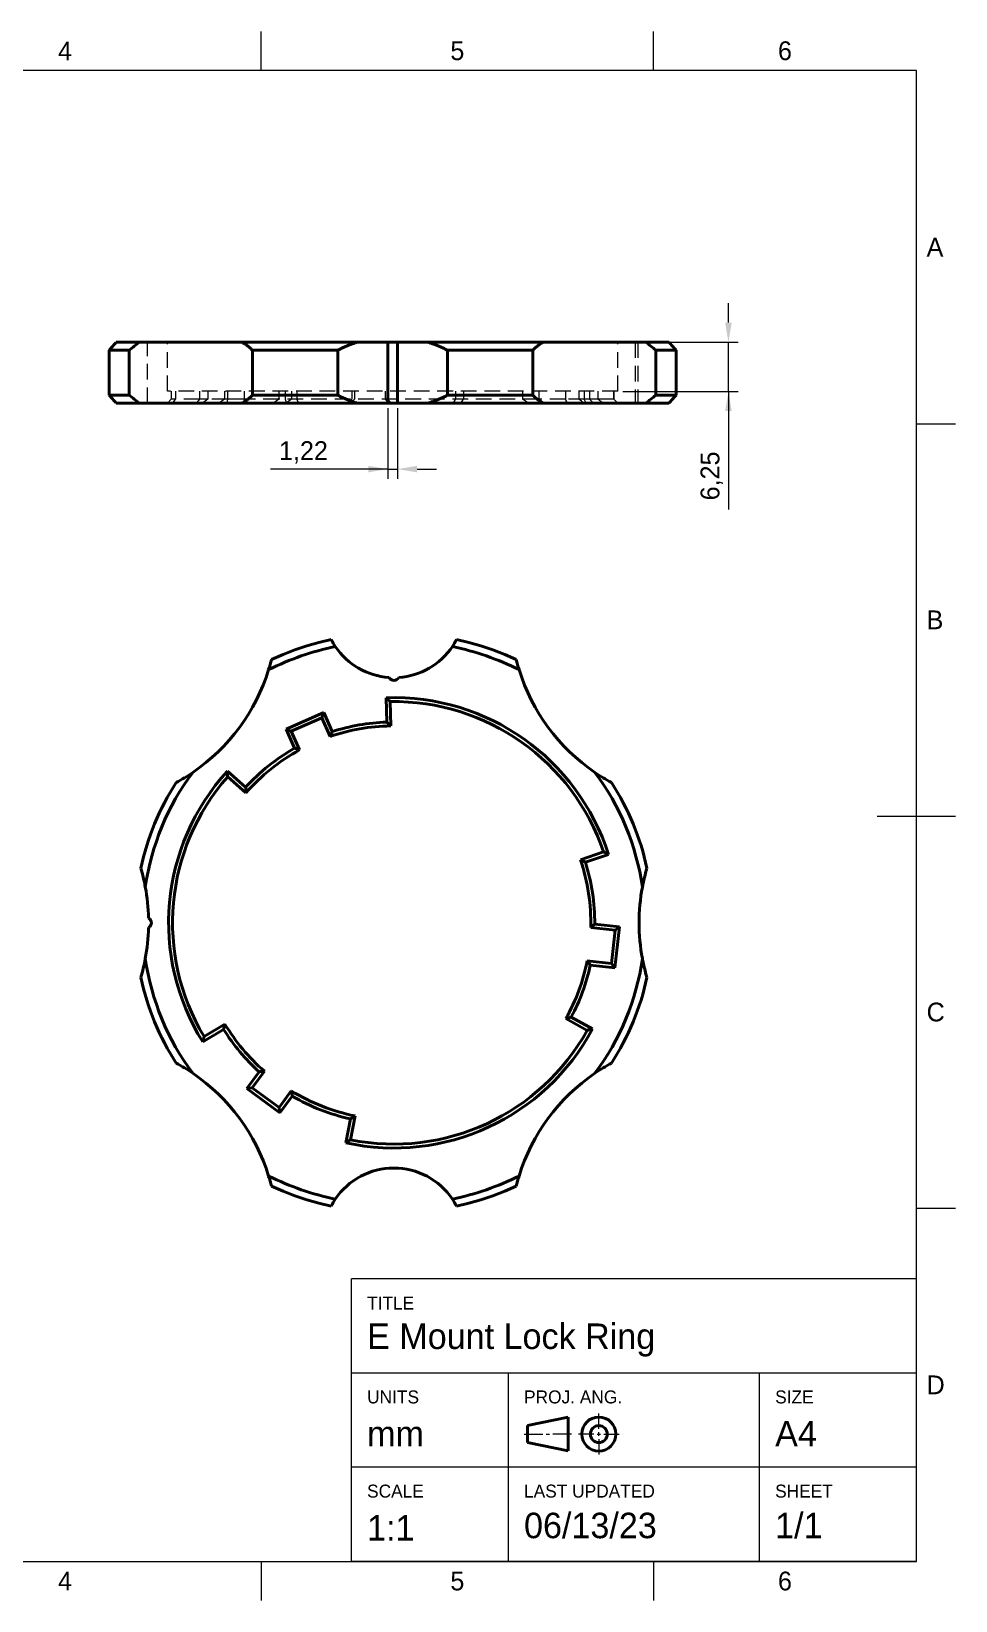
# Model space of a CAD drawing. Header units: millimetres. Extents: x 15 to 292, y 5 to 205.
# Drawn here: x 174.2 to 292, y 5 to 205 of the extents above; entities that cross this region are included whole.
import ezdxf

# ---------------------------------------------------------------- set-up
doc = ezdxf.new("R2010")
doc.units = ezdxf.units.MM
doc.linetypes.add('DraftedLine', pattern=[3, 2, -1])
for name, color, linetype in [('Annotations', 7, 'Continuous'), ('Border', 7, 'Continuous'), ('Geometries', 7, 'Continuous')]:
    doc.layers.add(name, color=color, linetype=linetype)
doc.styles.add('Shapr0', font='txt', dxfattribs={"height": 2.3925})
doc.styles.add('Shapr1', font='txt', dxfattribs={"height": 2.3925})
doc.styles.add('Shapr3', font='txt', dxfattribs={"height": 2.3925})
doc.dimstyles.new('ISO-25', dxfattribs={"dimtxt": 2.5, "dimasz": 2.5, "dimexe": 1.25, "dimexo": 0.625, "dimtad": 1, "dimtxsty": 'Standard', "dimcen": 2.5, "dimadec": 0, "dimazin": 0, "dimtfac": 1, "dimtmove": 0, "dimatfit": 3, "dimfxl": 1, "dimarcsym": 0})

# ---------------------------------------------------------------- blocks, each defined once
blk = doc.blocks.new('*D4')
at = {"layer": 'Annotations', "color": 0, "linetype": 'Continuous', "lineweight": 15}
for p, q in [((219.64, 157), (219.64, 147.96)), ((220.86, 157), (220.86, 147.96)), ((219.64, 149.21), (204.71, 149.21)), ((217.14, 149.21), (214.64, 149.21)), ((219.64, 149.21), (220.86, 149.21)), ((223.36, 149.21), (225.86, 149.21))]:
    blk.add_line(p, q, dxfattribs=at)
at = {"layer": 'Annotations', "color": 0}
for points in [[(217.14, 148.8), (217.14, 149.63), (219.64, 149.21)], [(223.36, 149.63), (223.36, 148.8), (220.86, 149.21)]]:
    blk.add_solid(points, dxfattribs=at)
at = {"layer": 'Defpoints', "color": 0}
for p in [(219.64, 157.62), (220.86, 157.62), (220.86, 149.21)]:
    blk.add_point(p, dxfattribs=at)
at = {"layer": 'Annotations', "color": 0, "lineweight": 15, "insert": (208.89, 151.34), "char_height": 2.393, "attachment_point": 5, "style": 'Shapr3'}
blk.add_mtext('\\A1;1,22', dxfattribs=at)
blk = doc.blocks.new('*D11')
at = {"layer": 'Annotations', "color": 0, "linetype": 'Continuous', "lineweight": 15}
for p, q in [((263.05, 167.88), (263.05, 170.38)), ((249.57, 165.38), (264.3, 165.38)), ((263.05, 159.12), (263.05, 165.38)), ((249.57, 159.12), (264.3, 159.12)), ((263.05, 159.12), (263.05, 144.05)), ((263.05, 156.62), (263.05, 154.12))]:
    blk.add_line(p, q, dxfattribs=at)
at = {"layer": 'Annotations', "color": 0}
for points in [[(262.63, 167.88), (263.46, 167.88), (263.05, 165.38)], [(263.46, 156.62), (262.63, 156.62), (263.05, 159.12)]]:
    blk.add_solid(points, dxfattribs=at)
at = {"layer": 'Defpoints', "color": 0}
for p in [(248.95, 165.38), (263.05, 165.38), (248.95, 159.12)]:
    blk.add_point(p, dxfattribs=at)
at = {"layer": 'Annotations', "color": 0, "lineweight": 15, "insert": (260.92, 148.34), "char_height": 2.393, "attachment_point": 5, "rotation": 90, "style": 'Shapr3'}
blk.add_mtext('\\A1;6,25', dxfattribs=at)
blk = doc.blocks.new('*U17')
at = {"layer": 'Border', "linetype": 'Continuous', "lineweight": 15}
for p, q in [((287, 46), (215, 46)), ((215, 10), (215, 46)), ((287, 10), (287, 46)), ((287, 34), (215, 34)), ((235, 10), (235, 34)), ((267, 10), (267, 34)), ((246.53, 26.88), (246.53, 28.83)), ((237, 26.23), (239.38, 26.23)), ((239.82, 26.23), (240.25, 26.23)), ((243.07, 26.23), (240.68, 26.23)), ((245.88, 26.23), (243.93, 26.23)), ((246.32, 26.23), (246.75, 26.23)), ((246.53, 26.02), (246.53, 26.45)), ((247.18, 26.23), (249.13, 26.23)), ((246.53, 25.58), (246.53, 23.63)), ((287, 22), (215, 22)), ((287, 10), (215, 10))]:
    blk.add_line(p, q, dxfattribs=at)
at = {"layer": 'Border', "linetype": 'Continuous', "lineweight": 40}
for p, q in [((237.43, 27.32), (242.63, 28.4)), ((242.63, 28.4), (242.63, 24.07)), ((237.43, 27.32), (237.43, 25.15)), ((237.43, 25.15), (242.63, 24.07))]:
    blk.add_line(p, q, dxfattribs=at)
for radius in [2.17, 1.08]:
    blk.add_circle((246.53, 26.23), radius, dxfattribs=at)

msp = doc.modelspace()

# ---------------------------------------------------------------- linework, layer by layer
at = {"layer": 'Border', "linetype": 'Continuous', "lineweight": 15}
for p, q in [((203.5, 200), (203.5, 205)), ((253.5, 200), (253.5, 205)), ((287, 200), (20, 200)), ((287, 10), (287, 200)), ((287, 155), (292, 155)), ((282, 105), (292, 105)), ((287, 55), (292, 55)), ((20, 10), (287, 10)), ((203.5, 10), (203.5, 5)), ((253.5, 10), (253.5, 5))]:
    msp.add_line(p, q, dxfattribs=at)
at = {"layer": 'Geometries', "linetype": 'Continuous', "lineweight": 40}
for p, q in [((186.699, 164.375), (184.125, 164.375)), ((184.125, 164.375), (184.125, 158.625)), ((185.032, 165.375), (185.032, 165.375)), ((185.032, 165.375), (187.98, 165.375)), ((186.699, 164.375), (186.699, 158.625)), ((187.98, 165.375), (201.078, 165.375)), ((201.078, 165.375), (215.691, 165.375)), ((202.377, 164.375), (202.377, 158.625)), ((213.273, 164.375), (202.377, 164.375)), ((213.273, 164.375), (213.273, 158.625)), ((215.691, 165.375), (219.64, 165.375)), ((219.64, 165.375), (219.64, 157.625)), ((219.64, 165.375), (220.861, 165.375)), ((220.861, 165.375), (220.861, 157.625)), ((220.861, 165.375), (224.81, 165.375)), ((224.81, 165.375), (239.423, 165.375)), ((238.124, 164.375), (227.228, 164.375)), ((227.228, 164.375), (227.228, 158.625)), ((238.124, 164.375), (238.124, 158.625)), ((239.423, 165.375), (252.52, 165.375)), ((252.52, 165.375), (255.468, 165.375)), ((253.802, 164.375), (253.802, 158.625)), ((256.375, 164.375), (253.802, 164.375)), ((256.375, 164.375), (256.375, 158.625)), ((184.125, 158.625), (186.699, 158.625)), ((202.377, 158.625), (213.273, 158.625)), ((227.228, 158.625), (238.124, 158.625)), ((253.802, 158.625), (256.375, 158.625)), ((185.032, 157.625), (185.032, 157.625)), ((187.98, 157.625), (185.032, 157.625)), ((187.98, 157.625), (201.078, 157.625)), ((215.691, 157.625), (201.078, 157.625)), ((215.691, 157.625), (219.64, 157.625)), ((219.64, 157.625), (220.861, 157.625)), ((220.861, 157.625), (224.81, 157.625)), ((239.423, 157.625), (224.81, 157.625)), ((239.423, 157.625), (252.52, 157.625)), ((255.468, 157.625), (252.52, 157.625)), ((219.498, 116.967), (219.448, 120.067)), ((206.682, 116.07), (211.487, 118.184)), ((211.487, 118.184), (211.231, 117.525)), ((211.487, 118.184), (212.558, 115.749)), ((219.956, 119.58), (220.006, 116.48)), ((207.753, 113.635), (206.682, 116.07)), ((206.682, 116.07), (207.341, 115.814)), ((211.231, 117.525), (207.341, 115.814)), ((212.284, 115.131), (211.231, 117.525)), ((207.341, 115.814), (208.394, 113.42)), ((199.192, 110.708), (201.52, 108.661)), ((201.562, 107.958), (199.234, 110.005)), ((244.189, 99.42), (247.126, 100.413)), ((247.756, 100.098), (244.819, 99.105)), ((248.6, 90.433), (245.503, 90.772)), ((246.01, 91.22), (249.151, 90.876)), ((248.137, 86.208), (248.6, 90.433)), ((249.151, 90.876), (248.58, 85.657)), ((248.6, 90.433), (249.151, 90.876)), ((245.041, 86.548), (248.137, 86.208)), ((248.58, 85.657), (245.439, 86.001)), ((248.137, 86.208), (248.58, 85.657)), ((196.219, 76.892), (198.879, 78.485)), ((245.057, 77.679), (242.348, 79.186)), ((243.023, 79.382), (245.733, 77.875)), ((198.711, 77.801), (196.051, 76.208)), ((201.663, 70.255), (203.236, 72.4)), ((203.908, 72.471), (202.362, 70.363)), ((202.362, 70.363), (201.663, 70.255)), ((205.896, 67.151), (201.663, 70.255)), ((202.362, 70.363), (205.789, 67.849)), ((205.789, 67.849), (207.335, 69.958)), ((207.469, 69.296), (205.896, 67.151)), ((205.789, 67.849), (205.896, 67.151)), ((214.285, 63.345), (214.894, 66.385)), ((215.481, 66.772), (214.873, 63.733))]:
    msp.add_line(p, q, dxfattribs=at)
at = {"layer": 'Geometries', "linetype": 'DraftedLine', "lineweight": 15}
for p, q in [((189, 157.625), (189, 165.375)), ((191.55, 159.125), (191.55, 165.375)), ((202.376, 164.375), (202.376, 158.625)), ((202.376, 164.375), (202.377, 164.375)), ((213.272, 164.375), (213.272, 158.625)), ((227.227, 164.375), (227.228, 164.375)), ((227.227, 164.375), (227.227, 158.625)), ((238.123, 164.375), (238.123, 158.625)), ((248.95, 159.125), (248.95, 165.375)), ((251.15, 165.375), (251.15, 157.625)), ((251.521, 165.375), (251.521, 157.625)), ((248.95, 159.125), (191.55, 159.125)), ((192.05, 158.125), (191.55, 157.625)), ((192.05, 159.125), (192.05, 158.125)), ((192.599, 158.125), (192.05, 158.125)), ((192.599, 159.125), (192.599, 158.125)), ((195.639, 158.125), (192.599, 158.125)), ((195.639, 159.125), (195.639, 158.125)), ((196.716, 158.125), (195.639, 158.125)), ((196.716, 158.125), (196.017, 157.625)), ((196.716, 159.125), (196.716, 158.125)), ((199.229, 158.125), (196.716, 158.125)), ((198.825, 159.125), (198.825, 158.125)), ((199.229, 158.125), (199.122, 157.625)), ((199.229, 159.125), (199.229, 158.125)), ((201.338, 158.125), (199.229, 158.125)), ((201.338, 159.125), (201.338, 158.125)), ((205.758, 158.125), (201.338, 158.125)), ((202.377, 158.625), (202.376, 158.625)), ((205.758, 159.125), (205.758, 158.125)), ((238.872, 158.125), (205.758, 158.125)), ((206.546, 159.125), (206.546, 158.125)), ((207.351, 159.125), (207.351, 158.125)), ((208.052, 159.125), (208.052, 158.125)), ((215.075, 158.125), (214.523, 157.625)), ((215.075, 159.125), (215.075, 158.125)), ((215.414, 159.125), (215.414, 158.125)), ((219.3, 159.125), (219.3, 158.125)), ((219.3, 158.125), (219.742, 157.625)), ((219.639, 159.125), (219.639, 158.125)), ((227.228, 158.625), (227.227, 158.625)), ((228.287, 159.125), (228.287, 158.125)), ((229.279, 159.125), (229.279, 158.125)), ((236.825, 159.125), (236.825, 158.125)), ((238.872, 159.125), (238.872, 158.125)), ((242.286, 158.125), (238.872, 158.125)), ((242.286, 159.125), (242.286, 158.125)), ((244.68, 158.125), (242.286, 158.125)), ((243.998, 159.125), (243.998, 158.125)), ((244.68, 159.125), (244.68, 158.125)), ((244.936, 157.625), (244.68, 158.125)), ((246.392, 158.125), (244.68, 158.125)), ((245.347, 159.125), (245.347, 158.125)), ((246.392, 159.125), (246.392, 158.125)), ((247.051, 157.625), (246.392, 158.125)), ((248.446, 158.125), (246.392, 158.125)), ((248.446, 159.125), (248.446, 158.125)), ((248.45, 158.125), (248.446, 158.125)), ((248.45, 158.125), (248.45, 159.125)), ((248.95, 157.625), (248.45, 158.125)), ((206.725, 157.667), (206.668, 157.625)), ((206.725, 157.667), (206.742, 157.625))]:
    msp.add_line(p, q, dxfattribs=at)
at = {"layer": 'Geometries', "linetype": 'DraftedLine', "lineweight": 15, "flags": 128}
for points in [[(201.077, 165.375), (201.128, 165.345), (201.179, 165.315), (201.229, 165.285), (201.279, 165.254), (201.329, 165.223), (201.378, 165.191), (201.427, 165.158), (201.484, 165.12), (201.54, 165.081), (201.595, 165.041), (201.65, 165.001), (201.705, 164.96), (201.759, 164.919), (201.813, 164.877), (201.866, 164.835), (201.919, 164.792), (201.971, 164.748), (202.023, 164.704), (202.074, 164.659), (202.126, 164.613), (202.177, 164.566), (202.227, 164.519), (202.278, 164.472), (202.327, 164.424), (202.376, 164.375)], [(213.272, 164.375), (213.369, 164.423), (213.465, 164.47), (213.563, 164.517), (213.66, 164.563), (213.758, 164.609), (213.856, 164.654), (213.955, 164.699), (214.054, 164.743), (214.153, 164.787), (214.253, 164.83), (214.353, 164.873), (214.453, 164.915), (214.553, 164.956), (214.654, 164.997), (214.755, 165.037), (214.857, 165.077), (214.959, 165.116), (215.061, 165.155), (215.15, 165.187), (215.24, 165.22), (215.329, 165.252), (215.419, 165.283), (215.509, 165.314), (215.6, 165.345), (215.69, 165.375)], [(224.809, 165.375), (224.898, 165.345), (224.987, 165.315), (225.076, 165.285), (225.164, 165.254), (225.252, 165.223), (225.34, 165.191), (225.428, 165.158), (225.53, 165.12), (225.632, 165.081), (225.734, 165.041), (225.835, 165.001), (225.936, 164.96), (226.036, 164.919), (226.136, 164.877), (226.236, 164.835), (226.336, 164.792), (226.435, 164.748), (226.534, 164.704), (226.632, 164.659), (226.732, 164.613), (226.832, 164.566), (226.931, 164.519), (227.03, 164.472), (227.129, 164.424), (227.227, 164.375)], [(238.123, 164.375), (238.171, 164.423), (238.22, 164.47), (238.269, 164.517), (238.319, 164.563), (238.369, 164.609), (238.42, 164.654), (238.471, 164.699), (238.523, 164.743), (238.575, 164.787), (238.628, 164.83), (238.681, 164.873), (238.735, 164.915), (238.789, 164.956), (238.843, 164.997), (238.898, 165.037), (238.954, 165.077), (239.01, 165.116), (239.067, 165.155), (239.116, 165.187), (239.166, 165.22), (239.217, 165.252), (239.268, 165.283), (239.319, 165.314), (239.37, 165.345), (239.422, 165.375)], [(192.211, 157.625), (192.308, 157.75), (192.404, 157.875), (192.502, 158), (192.599, 158.125)], [(195.639, 158.125), (195.541, 158), (195.444, 157.875), (195.348, 157.75), (195.252, 157.625)], [(198.825, 158.125), (198.659, 158), (198.493, 157.875), (198.327, 157.75), (198.162, 157.625)], [(202.376, 158.625), (202.328, 158.577), (202.279, 158.53), (202.23, 158.483), (202.18, 158.437), (202.13, 158.391), (202.079, 158.346), (202.028, 158.301), (201.976, 158.257), (201.924, 158.213), (201.871, 158.17), (201.818, 158.127), (201.765, 158.085), (201.711, 158.044), (201.656, 158.003), (201.601, 157.963), (201.545, 157.923), (201.489, 157.884), (201.433, 157.845), (201.383, 157.813), (201.333, 157.78), (201.282, 157.748), (201.232, 157.717), (201.18, 157.686), (201.129, 157.655), (201.077, 157.625)], [(201.338, 158.125), (201.32, 158), (201.301, 157.875), (201.284, 157.75), (201.267, 157.625)], [(205.758, 158.125), (205.587, 158), (205.416, 157.875), (205.245, 157.75), (205.074, 157.625)], [(206.546, 158.125), (206.594, 158), (206.643, 157.875), (206.692, 157.75), (206.725, 157.667)], [(207.351, 158.125), (207.18, 158), (207.009, 157.875), (206.839, 157.75), (206.725, 157.667)], [(208.052, 158.125), (208.101, 158), (208.15, 157.875), (208.199, 157.75), (208.249, 157.625)], [(215.69, 157.625), (215.601, 157.655), (215.512, 157.685), (215.424, 157.715), (215.335, 157.746), (215.247, 157.777), (215.159, 157.809), (215.071, 157.842), (214.969, 157.88), (214.867, 157.919), (214.765, 157.959), (214.664, 157.999), (214.563, 158.04), (214.463, 158.081), (214.363, 158.123), (214.263, 158.165), (214.163, 158.208), (214.064, 158.252), (213.965, 158.296), (213.867, 158.341), (213.767, 158.387), (213.667, 158.434), (213.568, 158.481), (213.469, 158.528), (213.37, 158.576), (213.272, 158.625)], [(215.414, 158.125), (215.278, 158), (215.141, 157.875), (215.004, 157.75), (214.867, 157.625)], [(220.086, 157.625), (219.974, 157.75), (219.862, 157.875), (219.75, 158), (219.639, 158.125)], [(227.227, 158.625), (227.13, 158.577), (227.034, 158.53), (226.936, 158.483), (226.839, 158.437), (226.741, 158.391), (226.643, 158.346), (226.544, 158.301), (226.445, 158.257), (226.346, 158.213), (226.246, 158.17), (226.146, 158.127), (226.046, 158.085), (225.946, 158.044), (225.845, 158.003), (225.744, 157.963), (225.642, 157.923), (225.54, 157.884), (225.438, 157.845), (225.349, 157.813), (225.259, 157.78), (225.17, 157.748), (225.08, 157.717), (224.99, 157.686), (224.899, 157.655), (224.809, 157.625)], [(227.971, 157.625), (228.051, 157.75), (228.13, 157.875), (228.208, 158), (228.287, 158.125)], [(228.964, 157.625), (229.043, 157.75), (229.122, 157.875), (229.201, 158), (229.279, 158.125)], [(237.527, 157.625), (237.352, 157.75), (237.176, 157.875), (237, 158), (236.825, 158.125)], [(239.422, 157.625), (239.371, 157.655), (239.32, 157.685), (239.27, 157.715), (239.22, 157.746), (239.17, 157.777), (239.121, 157.809), (239.072, 157.842), (239.016, 157.88), (238.96, 157.919), (238.904, 157.959), (238.849, 157.999), (238.794, 158.04), (238.74, 158.081), (238.686, 158.123), (238.633, 158.165), (238.58, 158.208), (238.528, 158.252), (238.477, 158.296), (238.425, 158.341), (238.374, 158.387), (238.322, 158.434), (238.272, 158.481), (238.222, 158.528), (238.172, 158.576), (238.123, 158.625)], [(239.574, 157.625), (239.399, 157.75), (239.223, 157.875), (239.048, 158), (238.872, 158.125)], [(242.502, 157.625), (242.448, 157.75), (242.395, 157.875), (242.341, 158), (242.286, 158.125)], [(244.616, 157.625), (244.462, 157.75), (244.307, 157.875), (244.153, 158), (243.998, 158.125)], [(245.834, 157.625), (245.713, 157.75), (245.591, 157.875), (245.469, 158), (245.347, 158.125)], [(248.446, 158.125), (248.569, 158), (248.691, 157.875), (248.813, 157.75), (248.934, 157.625)]]:
    msp.add_lwpolyline(points, dxfattribs=at)
at = {"layer": 'Geometries', "linetype": 'Continuous', "lineweight": 40, "flags": 128}
for points in [[(202.377, 164.375), (202.329, 164.423), (202.28, 164.47), (202.231, 164.517), (202.181, 164.563), (202.131, 164.609), (202.08, 164.654), (202.029, 164.699), (201.977, 164.743), (201.925, 164.787), (201.872, 164.83), (201.819, 164.873), (201.765, 164.915), (201.711, 164.956), (201.657, 164.997), (201.602, 165.037), (201.546, 165.077), (201.49, 165.116), (201.433, 165.155), (201.384, 165.187), (201.334, 165.22), (201.283, 165.252), (201.232, 165.283), (201.181, 165.314), (201.13, 165.345), (201.078, 165.375)], [(215.691, 165.375), (215.602, 165.345), (215.513, 165.315), (215.424, 165.285), (215.336, 165.254), (215.248, 165.223), (215.16, 165.191), (215.072, 165.158), (214.97, 165.12), (214.868, 165.081), (214.766, 165.041), (214.665, 165.001), (214.564, 164.96), (214.464, 164.919), (214.364, 164.877), (214.264, 164.835), (214.164, 164.792), (214.065, 164.748), (213.966, 164.704), (213.868, 164.659), (213.768, 164.613), (213.668, 164.566), (213.569, 164.519), (213.47, 164.472), (213.371, 164.424), (213.273, 164.375)], [(227.228, 164.375), (227.131, 164.423), (227.035, 164.47), (226.937, 164.517), (226.84, 164.563), (226.742, 164.609), (226.644, 164.654), (226.545, 164.699), (226.446, 164.743), (226.347, 164.787), (226.247, 164.83), (226.147, 164.873), (226.047, 164.915), (225.947, 164.956), (225.846, 164.997), (225.745, 165.037), (225.643, 165.077), (225.541, 165.116), (225.439, 165.155), (225.35, 165.187), (225.26, 165.22), (225.171, 165.252), (225.081, 165.283), (224.991, 165.314), (224.9, 165.345), (224.81, 165.375)], [(239.423, 165.375), (239.372, 165.345), (239.321, 165.315), (239.271, 165.285), (239.221, 165.254), (239.171, 165.223), (239.122, 165.191), (239.073, 165.158), (239.016, 165.12), (238.96, 165.081), (238.905, 165.041), (238.85, 165.001), (238.795, 164.96), (238.741, 164.919), (238.687, 164.877), (238.634, 164.835), (238.581, 164.792), (238.529, 164.748), (238.477, 164.704), (238.426, 164.659), (238.374, 164.613), (238.323, 164.566), (238.273, 164.519), (238.222, 164.472), (238.173, 164.424), (238.124, 164.375)], [(201.078, 157.625), (201.129, 157.655), (201.18, 157.685), (201.23, 157.715), (201.28, 157.746), (201.33, 157.777), (201.379, 157.809), (201.428, 157.842), (201.484, 157.88), (201.54, 157.919), (201.596, 157.959), (201.651, 157.999), (201.706, 158.04), (201.76, 158.081), (201.814, 158.123), (201.867, 158.165), (201.92, 158.208), (201.972, 158.252), (202.023, 158.296), (202.075, 158.341), (202.126, 158.387), (202.178, 158.434), (202.228, 158.481), (202.278, 158.528), (202.328, 158.576), (202.377, 158.625)], [(213.273, 158.625), (213.37, 158.577), (213.466, 158.53), (213.564, 158.483), (213.661, 158.437), (213.759, 158.391), (213.857, 158.346), (213.956, 158.301), (214.055, 158.257), (214.154, 158.213), (214.254, 158.17), (214.354, 158.127), (214.454, 158.085), (214.554, 158.044), (214.655, 158.003), (214.756, 157.963), (214.858, 157.923), (214.96, 157.884), (215.062, 157.845), (215.151, 157.813), (215.241, 157.78), (215.33, 157.748), (215.42, 157.717), (215.51, 157.686), (215.601, 157.655), (215.691, 157.625)], [(224.81, 157.625), (224.899, 157.655), (224.988, 157.685), (225.076, 157.715), (225.165, 157.746), (225.253, 157.777), (225.341, 157.809), (225.429, 157.842), (225.531, 157.88), (225.633, 157.919), (225.735, 157.959), (225.836, 157.999), (225.937, 158.04), (226.037, 158.081), (226.137, 158.123), (226.237, 158.165), (226.337, 158.208), (226.436, 158.252), (226.535, 158.296), (226.633, 158.341), (226.733, 158.387), (226.833, 158.434), (226.932, 158.481), (227.031, 158.528), (227.13, 158.576), (227.228, 158.625)], [(238.124, 158.625), (238.172, 158.577), (238.221, 158.53), (238.27, 158.483), (238.32, 158.437), (238.37, 158.391), (238.421, 158.346), (238.472, 158.301), (238.524, 158.257), (238.576, 158.213), (238.629, 158.17), (238.682, 158.127), (238.735, 158.085), (238.789, 158.044), (238.844, 158.003), (238.899, 157.963), (238.955, 157.923), (239.011, 157.884), (239.067, 157.845), (239.117, 157.813), (239.167, 157.78), (239.218, 157.748), (239.268, 157.717), (239.32, 157.686), (239.371, 157.655), (239.423, 157.625)], [(204.813, 124.935), (206.286, 125.581), (207.784, 126.162), (209.307, 126.678), (210.851, 127.127), (212.412, 127.509)], [(228.41, 127.508), (229.972, 127.127), (231.516, 126.678), (233.038, 126.162), (234.537, 125.581), (236.009, 124.935)], [(219.956, 119.58), (219.829, 119.702), (219.702, 119.824), (219.575, 119.946), (219.448, 120.067)], [(219.498, 116.967), (219.625, 116.846), (219.752, 116.725), (219.879, 116.603), (220.006, 116.48)], [(212.558, 115.749), (212.489, 115.595), (212.421, 115.441), (212.352, 115.286), (212.284, 115.131)], [(207.753, 113.635), (207.913, 113.582), (208.073, 113.528), (208.234, 113.474), (208.394, 113.42)], [(199.192, 110.708), (199.201, 110.532), (199.212, 110.357), (199.223, 110.181), (199.234, 110.005)], [(201.52, 108.661), (201.53, 108.485), (201.54, 108.31), (201.551, 108.134), (201.562, 107.958)], [(247.756, 100.098), (247.599, 100.177), (247.442, 100.256), (247.284, 100.334), (247.126, 100.413)], [(244.819, 99.105), (244.662, 99.184), (244.505, 99.263), (244.347, 99.342), (244.189, 99.42)], [(246.01, 91.22), (245.884, 91.108), (245.758, 90.996), (245.631, 90.884), (245.503, 90.772)], [(245.041, 86.548), (245.141, 86.411), (245.24, 86.274), (245.34, 86.138), (245.439, 86.001)], [(198.879, 78.485), (198.836, 78.314), (198.794, 78.143), (198.752, 77.972), (198.711, 77.801)], [(242.348, 79.186), (242.517, 79.234), (242.686, 79.283), (242.855, 79.332), (243.023, 79.382)], [(196.219, 76.892), (196.177, 76.721), (196.135, 76.55), (196.093, 76.379), (196.051, 76.208)], [(245.057, 77.679), (245.226, 77.728), (245.395, 77.777), (245.564, 77.826), (245.733, 77.875)], [(203.908, 72.471), (203.74, 72.453), (203.572, 72.435), (203.404, 72.417), (203.236, 72.4)], [(207.335, 69.958), (207.368, 69.792), (207.402, 69.627), (207.435, 69.461), (207.469, 69.296)], [(215.481, 66.772), (215.335, 66.675), (215.188, 66.578), (215.041, 66.481), (214.894, 66.385)], [(214.285, 63.345), (214.432, 63.441), (214.579, 63.538), (214.726, 63.635), (214.873, 63.733)], [(212.411, 55.259), (210.85, 55.64), (209.306, 56.089), (207.783, 56.605), (206.285, 57.186), (204.812, 57.832)], [(236.008, 57.832), (234.536, 57.186), (233.037, 56.605), (231.515, 56.089), (229.971, 55.64), (228.409, 55.258)]]:
    msp.add_lwpolyline(points, dxfattribs=at)
at = {"layer": 'Geometries', "linetype": 'Continuous', "lineweight": 40}
for centre, radius, start, end in [((111.236, 231.384), 99.01, 317.40691, 318.1881), ((226.037, 115.283), 62.909, 127.2249, 128.70543), ((214.462, 115.281), 62.911, 51.29436, 52.77484), ((329.277, 231.396), 99.028, 221.81249, 222.59355), ((111.236, 91.617), 99.01, 41.8119, 42.5931), ((226.037, 207.718), 62.909, 231.29457, 232.7751), ((214.463, 207.718), 62.911, 307.22516, 308.70565), ((329.277, 91.603), 99.028, 137.40645, 138.18751), ((220.411, 91.384), 36, 101.9619, 116.31178), ((220.411, 131.634), 9, 207.27873, 213.99218), ((220.411, 131.634), 9, 213.99218, 266.06174), ((220.411, 131.634), 9, 273.9365, 326.00606), ((220.411, 131.634), 9, 326.00605, 332.71951), ((220.411, 91.384), 36, 63.68645, 78.03633), ((180.813, 130.982), 24.75, 342.77676, 345.85857), ((260.009, 130.981), 24.75, 194.13966, 197.22147), ((180.813, 130.982), 24.75, 304.38404, 342.77676), ((220.411, 122.984), 0.7, 208.0109, 331.98733), ((260.009, 130.981), 24.75, 197.22147, 235.61419), ((220.411, 91.384), 28.7, 17.67577, 91.92223), ((220.411, 91.384), 28.2, 18.674, 90.924), ((220.411, 91.384), 25.1, 90.924, 108.89168), ((220.411, 91.384), 25.6, 92.04313, 107.86283), ((220.411, 91.384), 25.6, 119.63363, 137.55487), ((220.411, 91.384), 25.1, 118.60478, 138.674), ((220.411, 91.384), 32, 143.1902, 171.80803), ((220.411, 91.384), 28.7, 137.67577, 211.92223), ((220.411, 91.384), 28.2, 138.674, 210.924), ((180.813, 130.982), 24.75, 298.62434, 304.38404), ((260.009, 130.981), 24.75, 235.6142, 241.3739), ((220.411, 91.384), 32, 8.1902, 36.80803), ((220.411, 91.384), 33, 147.20584, 167.79239), ((220.411, 91.384), 33, 12.20584, 32.79239), ((164.411, 91.384), 24.75, 10.6142, 16.3739), ((220.411, 91.384), 25.1, 358.60456, 18.674), ((220.411, 91.384), 25.6, 359.63344, 17.55487), ((276.411, 91.383), 24.75, 163.62434, 169.38404), ((164.411, 91.384), 24.75, 1.41256, 10.61419), ((276.411, 91.383), 24.75, 169.38404, 190.61419), ((164.411, 91.384), 24.75, 349.38404, 358.58567), ((188.811, 91.384), 0.7, 299.28988, 60.70836), ((164.411, 91.384), 24.75, 343.62434, 349.38404), ((220.411, 91.384), 32, 188.1902, 216.80803), ((220.411, 91.384), 25.1, 330.924, 348.89143), ((220.411, 91.384), 25.6, 332.04313, 347.86262), ((220.411, 91.384), 32, 323.1902, 351.80803), ((276.411, 91.383), 24.75, 190.6142, 196.3739), ((220.411, 91.384), 33, 192.20584, 212.79239), ((220.411, 91.384), 33, 327.20584, 347.79239), ((220.411, 91.384), 25.1, 210.924, 228.89168), ((220.411, 91.384), 25.6, 212.04313, 227.86283), ((220.411, 91.384), 28.7, 257.67577, 331.92223), ((220.411, 91.384), 28.2, 258.674, 330.924), ((180.812, 51.786), 24.75, 55.6142, 61.3739), ((180.812, 51.786), 24.75, 17.22147, 55.61419), ((260.008, 51.785), 24.75, 124.38404, 162.77676), ((260.008, 51.785), 24.75, 118.62434, 124.38404), ((220.411, 91.384), 25.1, 238.60478, 258.674), ((220.411, 91.384), 25.6, 239.63363, 257.55487), ((220.41, 51.134), 9, 33.99218, 146.00606), ((180.812, 51.786), 24.75, 14.13966, 17.22147), ((220.411, 91.384), 36, 243.68645, 258.03633), ((220.411, 91.384), 36, 281.9619, 296.31178), ((260.008, 51.785), 24.75, 162.77676, 165.85857), ((220.41, 51.134), 9, 146.00605, 152.71951), ((220.41, 51.134), 9, 27.27873, 33.99218)]:
    msp.add_arc(centre, radius, start, end, dxfattribs=at)
at = {"layer": 'Geometries', "linetype": 'DraftedLine', "lineweight": 15}
for centre, radius, start, end in [((111.223, 231.396), 99.028, 317.40645, 318.18751), ((226.038, 115.281), 62.911, 127.22516, 128.70564), ((214.463, 115.283), 62.909, 51.29457, 52.7751), ((329.264, 231.384), 99.01, 221.8119, 222.59309), ((111.223, 91.603), 99.028, 41.81249, 42.59355), ((226.037, 207.718), 62.911, 231.29435, 232.77484), ((214.463, 207.718), 62.909, 307.2249, 308.70543), ((329.264, 91.617), 99.01, 137.4069, 138.1881)]:
    msp.add_arc(centre, radius, start, end, dxfattribs=at)

# ---------------------------------------------------------------- block references
msp.add_blockref('*U17', (0, 0))

# ---------------------------------------------------------------- texts
at = {"layer": 'Border', "linetype": 'Continuous', "lineweight": 15, "char_height": 2.393, "width": 2.3925, "style": 'Shapr0'}
for s, insert, attachment_point in [('4', (178.5, 201.304), 8), ('5', (228.5, 201.304), 8), ('6', (270.25, 201.304), 8), ('A', (288.304, 177.5), 4), ('B', (288.304, 130), 4), ('C', (288.304, 80), 4), ('D', (288.304, 32.5), 4), ('4', (178.5, 8.696), 2), ('5', (228.5, 8.696), 2), ('6', (270.25, 8.696), 2)]:
    msp.add_mtext(s, dxfattribs=dict(at, insert=insert, attachment_point=attachment_point))
at = {"layer": 'Border', "linetype": 'Continuous', "lineweight": 15, "attachment_point": 1, "style": 'Shapr1'}
for s, insert, char_height in [('TITLE', (217, 43.75), 1.65), ('E Mount Lock Ring', (217, 40.32), 3.25), ('UNITS', (217, 31.783), 1.65), ('PROJ. ANG.', (237, 31.783), 1.65), ('SIZE', (269, 31.783), 1.65), ('mm', (217, 27.9), 3.25), ('A4', (269, 27.9), 3.25), ('SCALE', (217, 19.783), 1.65), ('LAST UPDATED', (237, 19.783), 1.65), ('SHEET', (269, 19.783), 1.65), ('06/13/23', (237, 16.204), 3.25), ('1/1', (269, 16.204), 3.25), ('1:1', (217, 15.9), 3.25)]:
    msp.add_mtext(s, dxfattribs=dict(at, insert=insert, char_height=char_height))

# ---------------------------------------------------------------- dimensions: what is measured, and where the dimension line sits
at = {"layer": 'Annotations', "linetype": 'Continuous', "lineweight": 15}
dim = msp.add_linear_dim(base=(263.045, 165.375), p1=(248.95, 159.125), p2=(248.95, 165.375), angle=90, dimstyle='ISO-25', override={"dimscale": 1, "dimgap": 0.7, "dimdec": 2, "dimlfac": 1, "dimrnd": 0.01, "dimzin": 8, "dimdsep": 44, "dimtxsty": 'Shapr3', "dimse1": 0, "dimse2": 0, "dimadec": 2, "dimtol": 0, "dimlim": 0, "dimtp": 0, "dimtm": 0, "dimtfac": 0.6, "dimtdec": 8, "dimfrac": 2, "dimtolj": 1, "dimlwd": 15, "dimlwe": 15}, dxfattribs=at)
dim.commit()
dim.dimension.update_dxf_attribs({"geometry": '*D11', "text_midpoint": (263.045, 148.34), "dimtype": 160})
dim = msp.add_linear_dim(base=(220.861, 149.213), p1=(219.64, 157.625), p2=(220.861, 157.625), dimstyle='ISO-25', override={"dimscale": 1, "dimgap": 0.7, "dimdec": 2, "dimlfac": 1, "dimrnd": 0.01, "dimzin": 8, "dimdsep": 44, "dimtxsty": 'Shapr3', "dimse1": 0, "dimse2": 0, "dimadec": 2, "dimtol": 0, "dimlim": 0, "dimtp": 0, "dimtm": 0, "dimtfac": 0.6, "dimtdec": 8, "dimfrac": 2, "dimtolj": 1, "dimlwd": 15, "dimlwe": 15}, dxfattribs=at)
dim.commit()
dim.dimension.update_dxf_attribs({"geometry": '*D4', "text_midpoint": (208.889, 149.213), "dimtype": 160})

doc.saveas('drawing.dxf')
